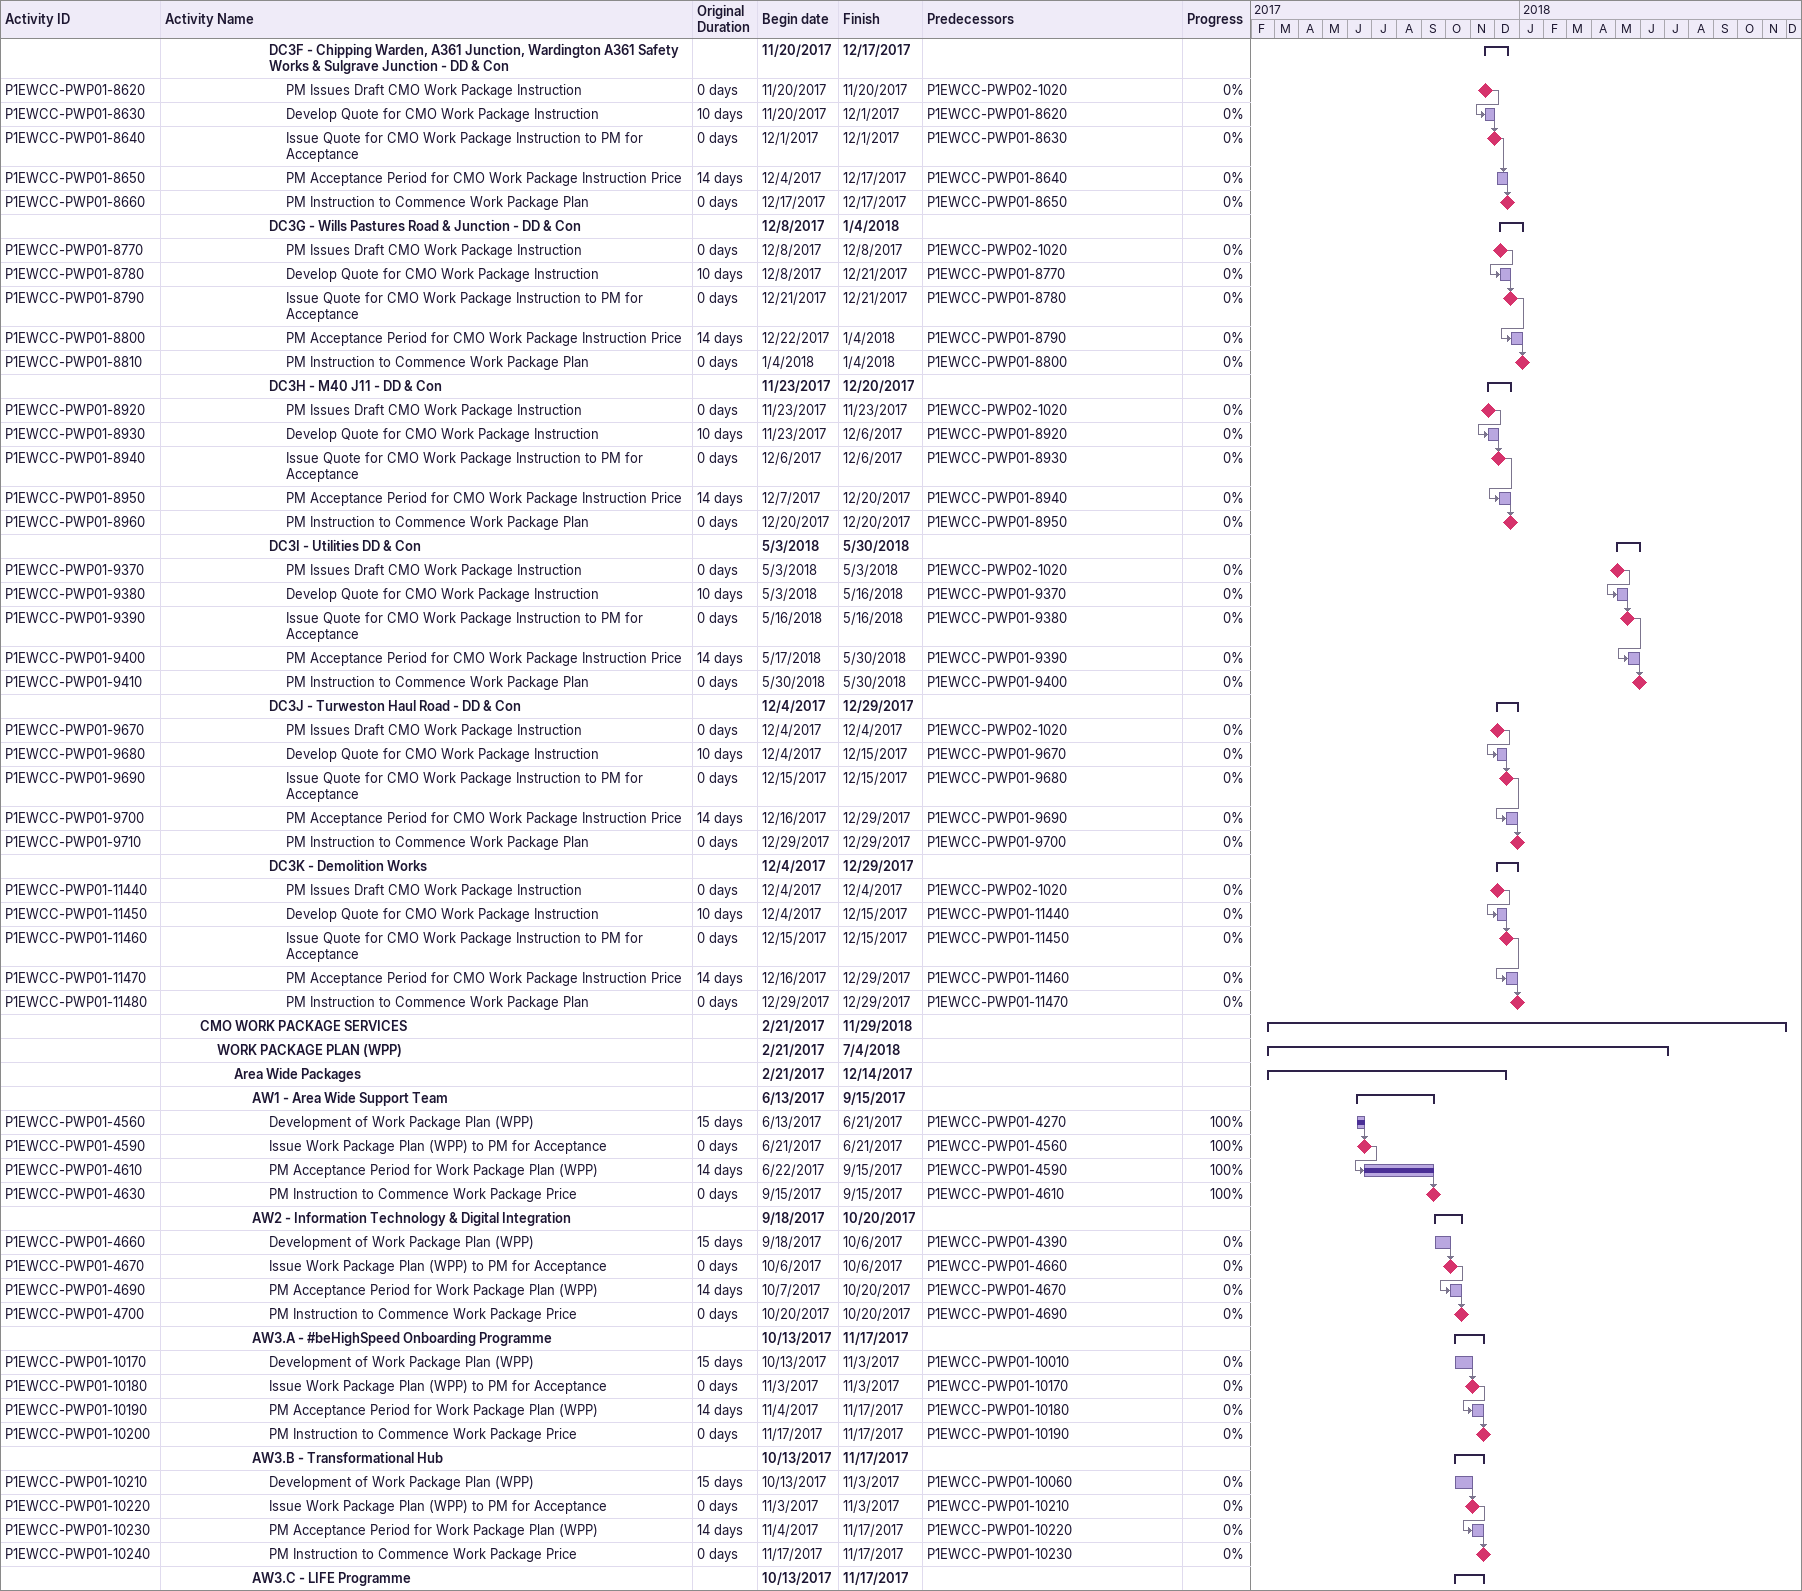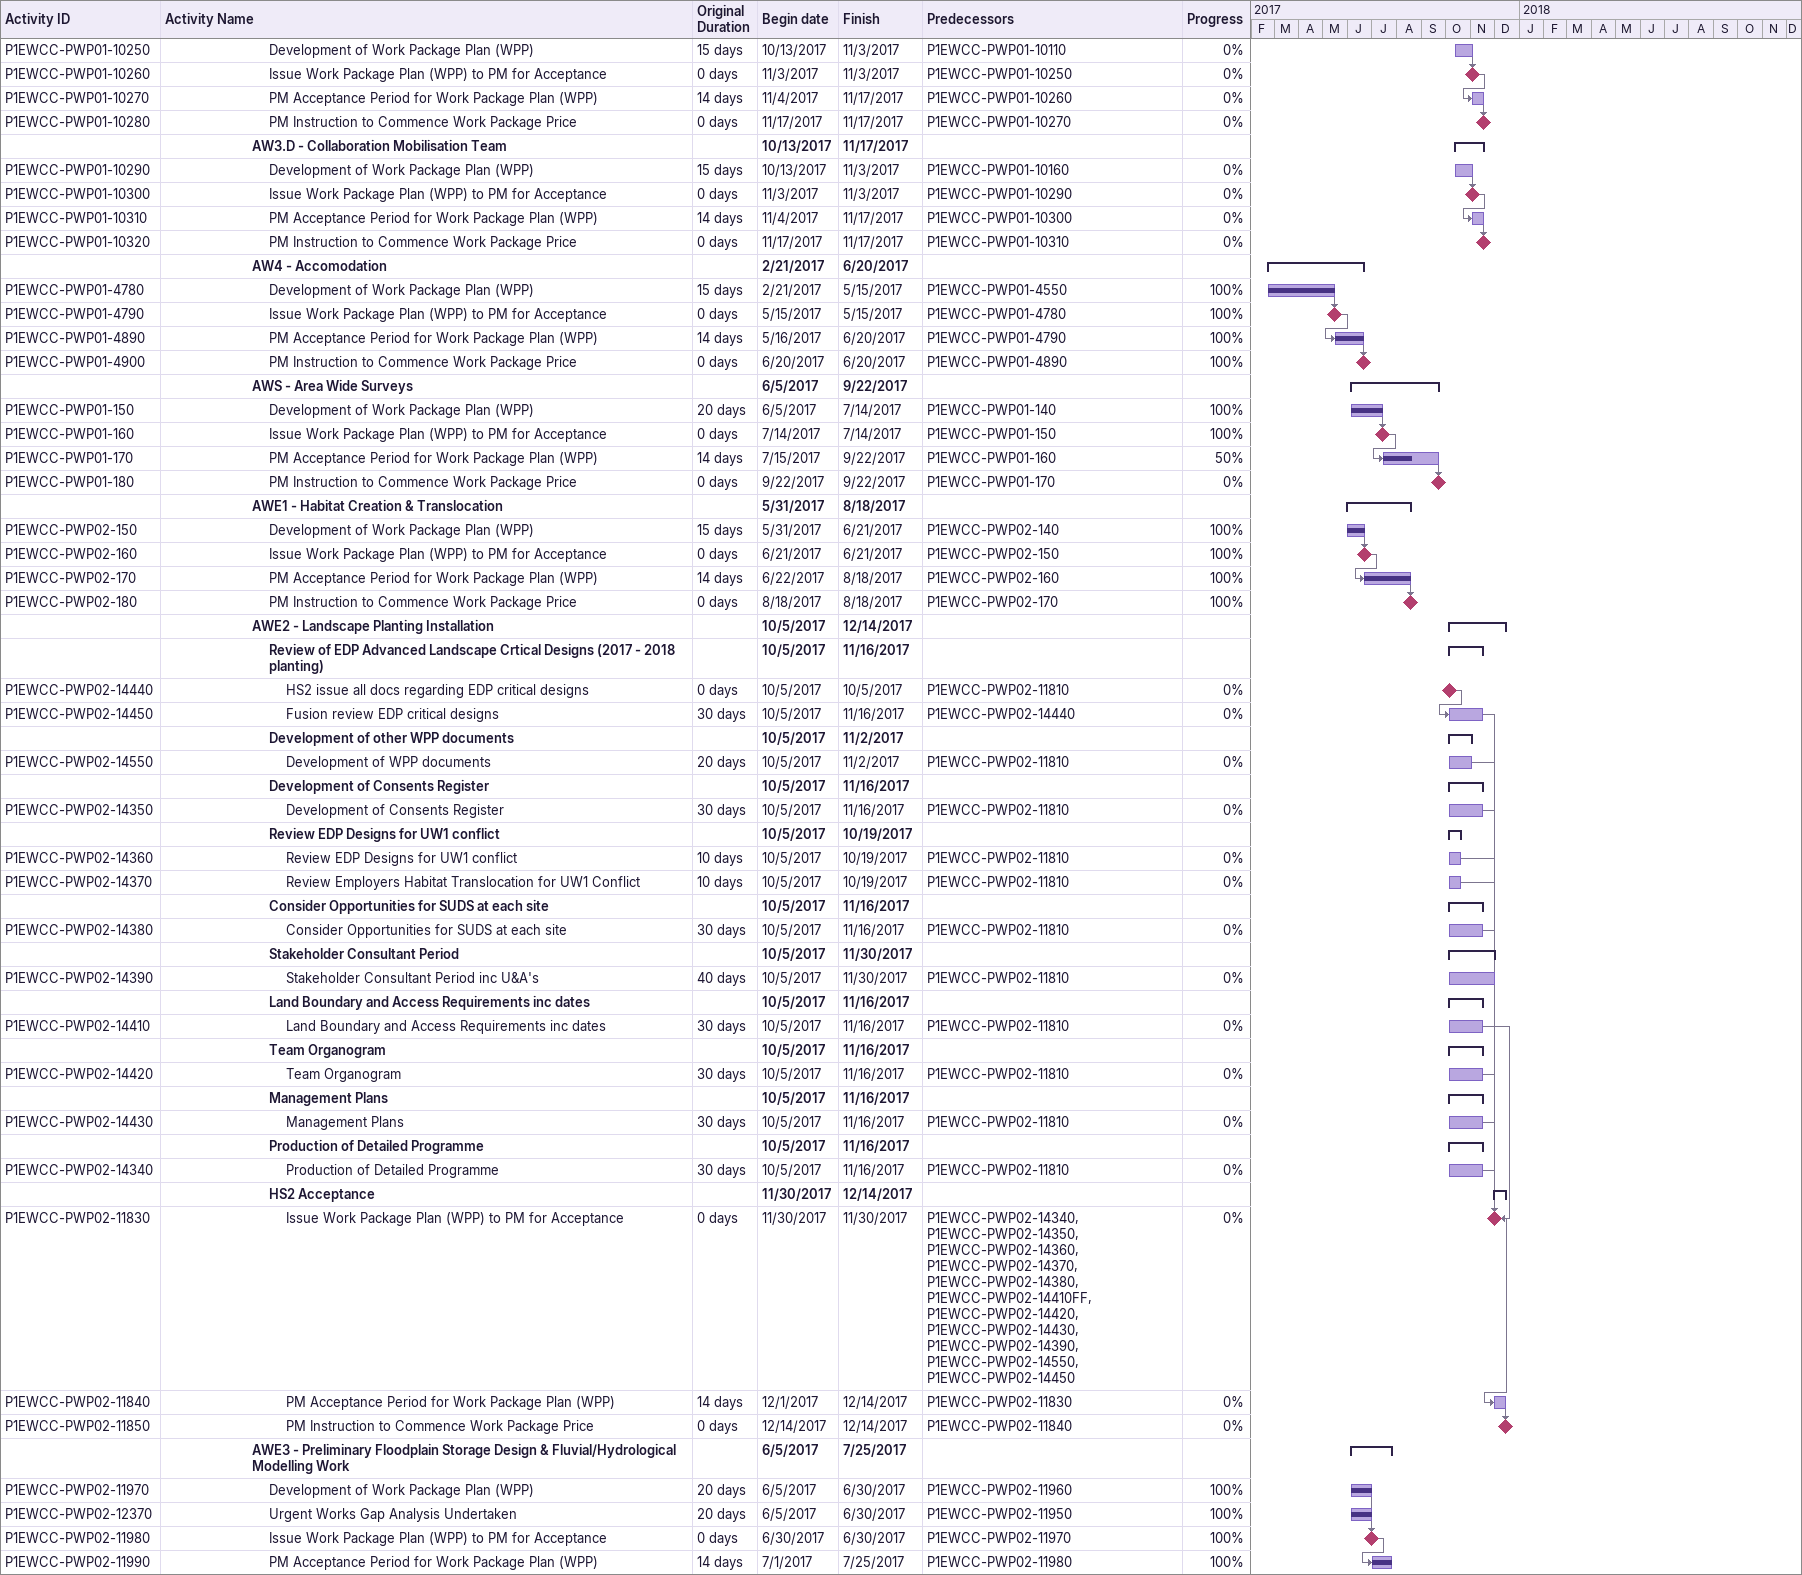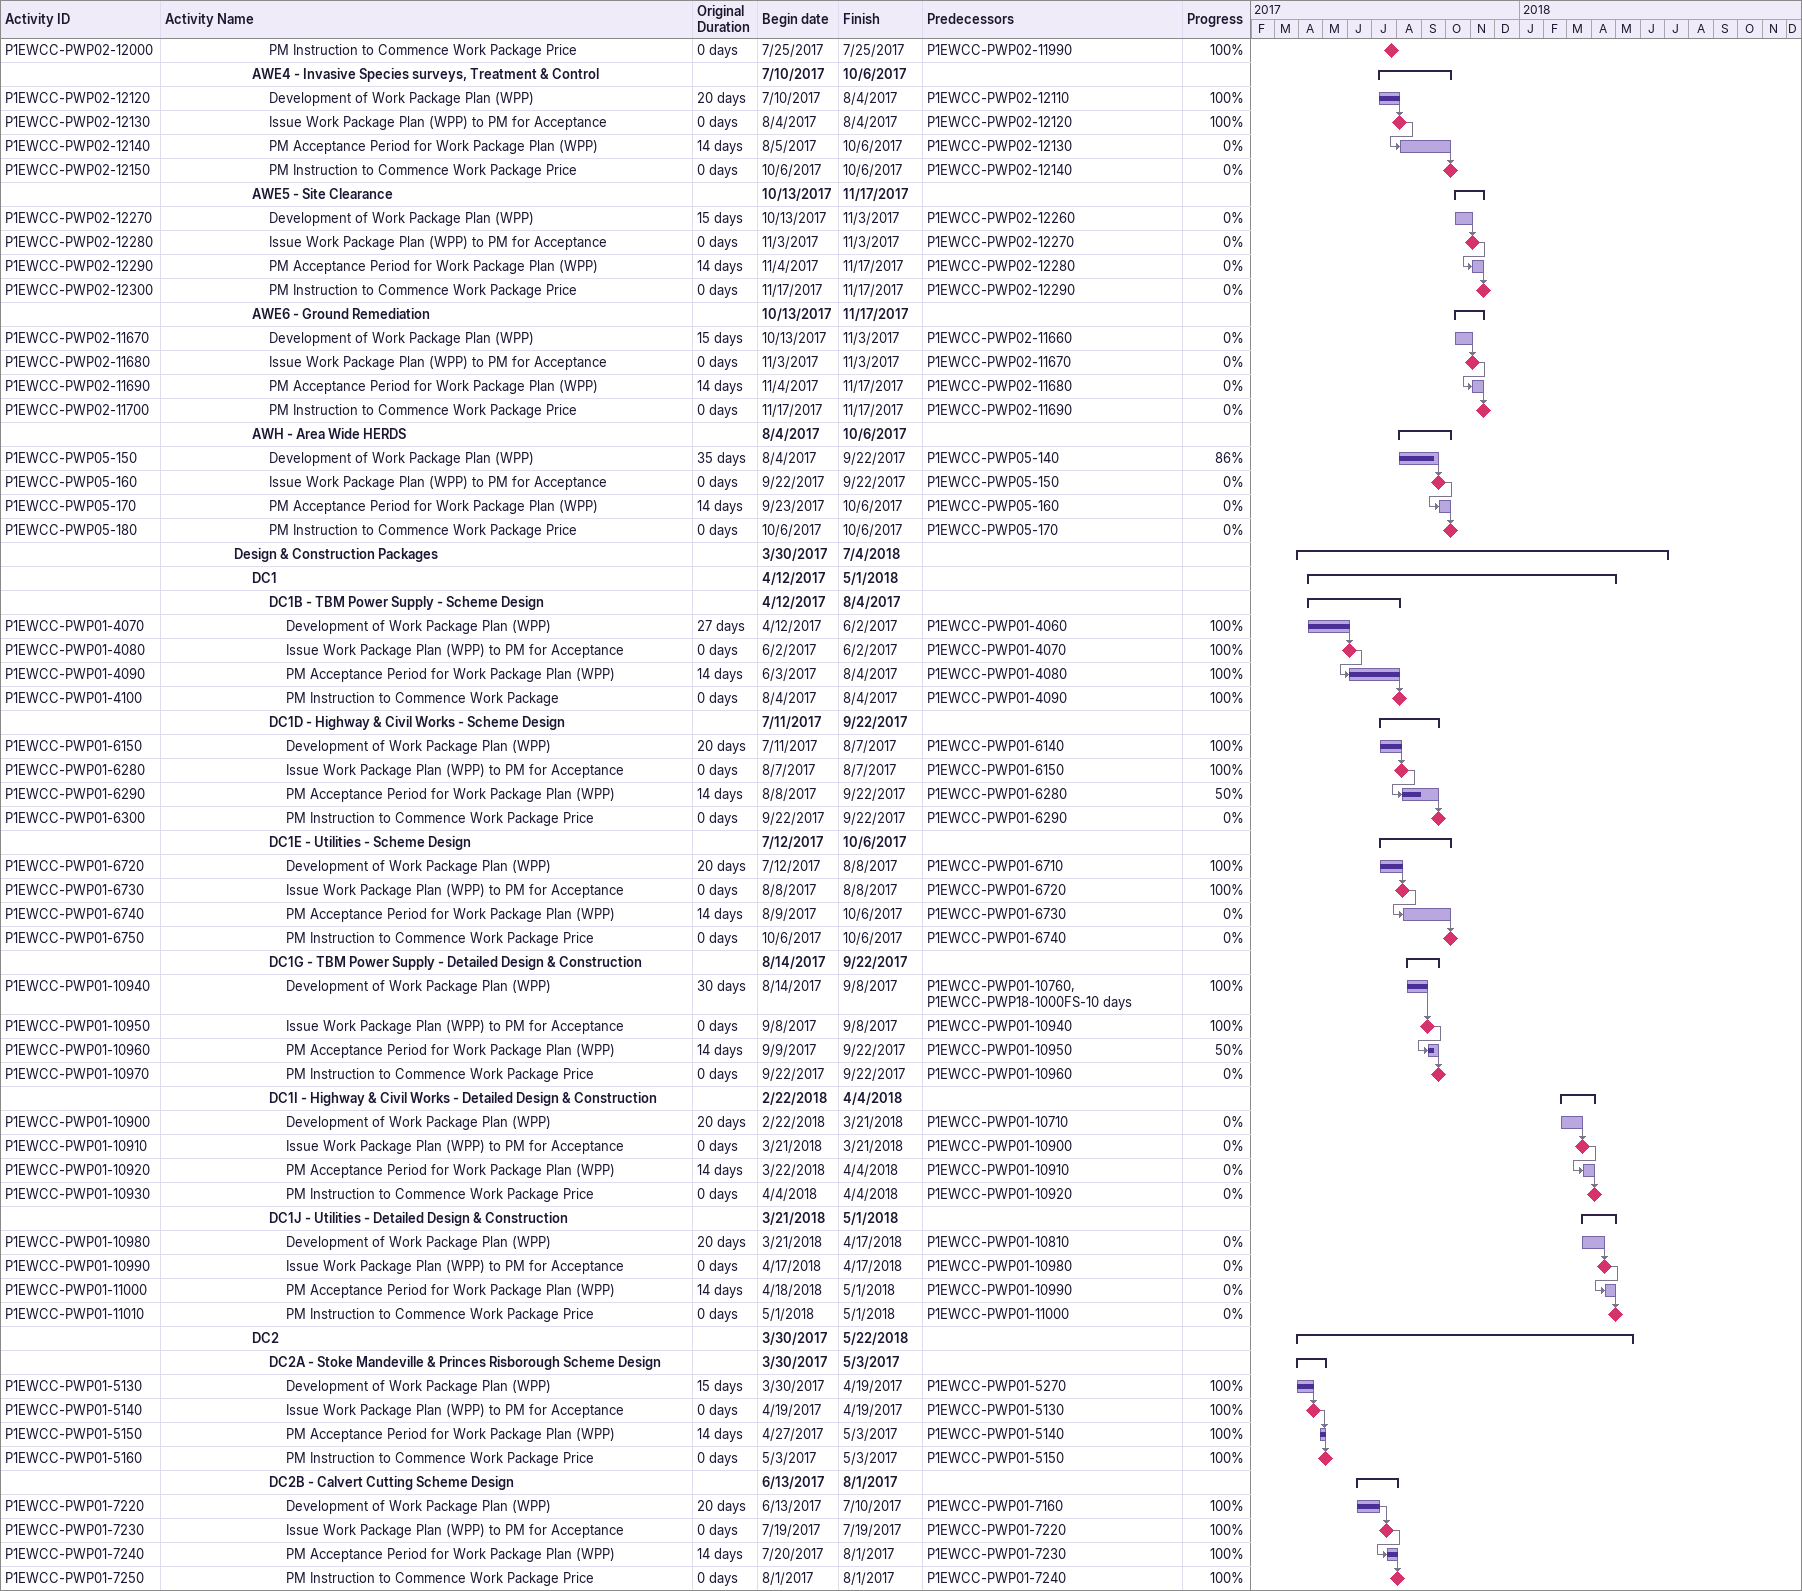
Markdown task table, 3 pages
| ID | Level | Task | Original duration | Start | Finish | Predecessors | % complete |
|---|---|---|---|---|---|---|---|
|  | 7 | **DC3F - Chipping Warden, A361 Junction, Wardington A361 Safety Works & Sulgrave Junction - DD & Con** |  | 2017-11-20 | 2017-12-17 |  |  |
| P1EWCC-PWP01-8620 | 8 | PM Issues Draft CMO Work Package Instruction | 0d | 2017-11-20 | 2017-11-20 | P1EWCC-PWP02-1020 | 0 |
| P1EWCC-PWP01-8630 | 8 | Develop Quote for CMO Work Package Instruction | 10d | 2017-11-20 | 2017-12-01 | P1EWCC-PWP01-8620 | 0 |
| P1EWCC-PWP01-8640 | 8 | Issue Quote for CMO Work Package Instruction to PM for Acceptance | 0d | 2017-12-01 | 2017-12-01 | P1EWCC-PWP01-8630 | 0 |
| P1EWCC-PWP01-8650 | 8 | PM Acceptance Period for CMO Work Package Instruction Price | 14d | 2017-12-04 | 2017-12-17 | P1EWCC-PWP01-8640 | 0 |
| P1EWCC-PWP01-8660 | 8 | PM Instruction to Commence Work Package Plan | 0d | 2017-12-17 | 2017-12-17 | P1EWCC-PWP01-8650 | 0 |
|  | 7 | **DC3G - Wills Pastures Road & Junction - DD & Con** |  | 2017-12-08 | 2018-01-04 |  |  |
| P1EWCC-PWP01-8770 | 8 | PM Issues Draft CMO Work Package Instruction | 0d | 2017-12-08 | 2017-12-08 | P1EWCC-PWP02-1020 | 0 |
| P1EWCC-PWP01-8780 | 8 | Develop Quote for CMO Work Package Instruction | 10d | 2017-12-08 | 2017-12-21 | P1EWCC-PWP01-8770 | 0 |
| P1EWCC-PWP01-8790 | 8 | Issue Quote for CMO Work Package Instruction to PM for Acceptance | 0d | 2017-12-21 | 2017-12-21 | P1EWCC-PWP01-8780 | 0 |
| P1EWCC-PWP01-8800 | 8 | PM Acceptance Period for CMO Work Package Instruction Price | 14d | 2017-12-22 | 2018-01-04 | P1EWCC-PWP01-8790 | 0 |
| P1EWCC-PWP01-8810 | 8 | PM Instruction to Commence Work Package Plan | 0d | 2018-01-04 | 2018-01-04 | P1EWCC-PWP01-8800 | 0 |
|  | 7 | **DC3H - M40 J11 - DD & Con** |  | 2017-11-23 | 2017-12-20 |  |  |
| P1EWCC-PWP01-8920 | 8 | PM Issues Draft CMO Work Package Instruction | 0d | 2017-11-23 | 2017-11-23 | P1EWCC-PWP02-1020 | 0 |
| P1EWCC-PWP01-8930 | 8 | Develop Quote for CMO Work Package Instruction | 10d | 2017-11-23 | 2017-12-06 | P1EWCC-PWP01-8920 | 0 |
| P1EWCC-PWP01-8940 | 8 | Issue Quote for CMO Work Package Instruction to PM for Acceptance | 0d | 2017-12-06 | 2017-12-06 | P1EWCC-PWP01-8930 | 0 |
| P1EWCC-PWP01-8950 | 8 | PM Acceptance Period for CMO Work Package Instruction Price | 14d | 2017-12-07 | 2017-12-20 | P1EWCC-PWP01-8940 | 0 |
| P1EWCC-PWP01-8960 | 8 | PM Instruction to Commence Work Package Plan | 0d | 2017-12-20 | 2017-12-20 | P1EWCC-PWP01-8950 | 0 |
|  | 7 | **DC3I - Utilities DD & Con** |  | 2018-05-03 | 2018-05-30 |  |  |
| P1EWCC-PWP01-9370 | 8 | PM Issues Draft CMO Work Package Instruction | 0d | 2018-05-03 | 2018-05-03 | P1EWCC-PWP02-1020 | 0 |
| P1EWCC-PWP01-9380 | 8 | Develop Quote for CMO Work Package Instruction | 10d | 2018-05-03 | 2018-05-16 | P1EWCC-PWP01-9370 | 0 |
| P1EWCC-PWP01-9390 | 8 | Issue Quote for CMO Work Package Instruction to PM for Acceptance | 0d | 2018-05-16 | 2018-05-16 | P1EWCC-PWP01-9380 | 0 |
| P1EWCC-PWP01-9400 | 8 | PM Acceptance Period for CMO Work Package Instruction Price | 14d | 2018-05-17 | 2018-05-30 | P1EWCC-PWP01-9390 | 0 |
| P1EWCC-PWP01-9410 | 8 | PM Instruction to Commence Work Package Plan | 0d | 2018-05-30 | 2018-05-30 | P1EWCC-PWP01-9400 | 0 |
|  | 7 | **DC3J - Turweston Haul Road - DD & Con** |  | 2017-12-04 | 2017-12-29 |  |  |
| P1EWCC-PWP01-9670 | 8 | PM Issues Draft CMO Work Package Instruction | 0d | 2017-12-04 | 2017-12-04 | P1EWCC-PWP02-1020 | 0 |
| P1EWCC-PWP01-9680 | 8 | Develop Quote for CMO Work Package Instruction | 10d | 2017-12-04 | 2017-12-15 | P1EWCC-PWP01-9670 | 0 |
| P1EWCC-PWP01-9690 | 8 | Issue Quote for CMO Work Package Instruction to PM for Acceptance | 0d | 2017-12-15 | 2017-12-15 | P1EWCC-PWP01-9680 | 0 |
| P1EWCC-PWP01-9700 | 8 | PM Acceptance Period for CMO Work Package Instruction Price | 14d | 2017-12-16 | 2017-12-29 | P1EWCC-PWP01-9690 | 0 |
| P1EWCC-PWP01-9710 | 8 | PM Instruction to Commence Work Package Plan | 0d | 2017-12-29 | 2017-12-29 | P1EWCC-PWP01-9700 | 0 |
|  | 7 | **DC3K - Demolition Works** |  | 2017-12-04 | 2017-12-29 |  |  |
| P1EWCC-PWP01-11440 | 8 | PM Issues Draft CMO Work Package Instruction | 0d | 2017-12-04 | 2017-12-04 | P1EWCC-PWP02-1020 | 0 |
| P1EWCC-PWP01-11450 | 8 | Develop Quote for CMO Work Package Instruction | 10d | 2017-12-04 | 2017-12-15 | P1EWCC-PWP01-11440 | 0 |
| P1EWCC-PWP01-11460 | 8 | Issue Quote for CMO Work Package Instruction to PM for Acceptance | 0d | 2017-12-15 | 2017-12-15 | P1EWCC-PWP01-11450 | 0 |
| P1EWCC-PWP01-11470 | 8 | PM Acceptance Period for CMO Work Package Instruction Price | 14d | 2017-12-16 | 2017-12-29 | P1EWCC-PWP01-11460 | 0 |
| P1EWCC-PWP01-11480 | 8 | PM Instruction to Commence Work Package Plan | 0d | 2017-12-29 | 2017-12-29 | P1EWCC-PWP01-11470 | 0 |
|  | 3 | **CMO WORK PACKAGE SERVICES** |  | 2017-02-21 | 2018-11-29 |  |  |
|  | 4 | **WORK PACKAGE PLAN (WPP)** |  | 2017-02-21 | 2018-07-04 |  |  |
|  | 5 | **Area Wide Packages** |  | 2017-02-21 | 2017-12-14 |  |  |
|  | 6 | **AW1 - Area Wide Support Team** |  | 2017-06-13 | 2017-09-15 |  |  |
| P1EWCC-PWP01-4560 | 7 | Development of Work Package Plan (WPP) | 15d | 2017-06-13 | 2017-06-21 | P1EWCC-PWP01-4270 | 100 |
| P1EWCC-PWP01-4590 | 7 | Issue Work Package Plan (WPP) to PM for Acceptance | 0d | 2017-06-21 | 2017-06-21 | P1EWCC-PWP01-4560 | 100 |
| P1EWCC-PWP01-4610 | 7 | PM Acceptance Period for Work Package Plan (WPP) | 14d | 2017-06-22 | 2017-09-15 | P1EWCC-PWP01-4590 | 100 |
| P1EWCC-PWP01-4630 | 7 | PM Instruction to Commence Work Package Price | 0d | 2017-09-15 | 2017-09-15 | P1EWCC-PWP01-4610 | 100 |
|  | 6 | **AW2 - Information Technology & Digital Integration** |  | 2017-09-18 | 2017-10-20 |  |  |
| P1EWCC-PWP01-4660 | 7 | Development of Work Package Plan (WPP) | 15d | 2017-09-18 | 2017-10-06 | P1EWCC-PWP01-4390 | 0 |
| P1EWCC-PWP01-4670 | 7 | Issue Work Package Plan (WPP) to PM for Acceptance | 0d | 2017-10-06 | 2017-10-06 | P1EWCC-PWP01-4660 | 0 |
| P1EWCC-PWP01-4690 | 7 | PM Acceptance Period for Work Package Plan (WPP) | 14d | 2017-10-07 | 2017-10-20 | P1EWCC-PWP01-4670 | 0 |
| P1EWCC-PWP01-4700 | 7 | PM Instruction to Commence Work Package Price | 0d | 2017-10-20 | 2017-10-20 | P1EWCC-PWP01-4690 | 0 |
|  | 6 | **AW3.A - #beHighSpeed Onboarding Programme** |  | 2017-10-13 | 2017-11-17 |  |  |
| P1EWCC-PWP01-10170 | 7 | Development of Work Package Plan (WPP) | 15d | 2017-10-13 | 2017-11-03 | P1EWCC-PWP01-10010 | 0 |
| P1EWCC-PWP01-10180 | 7 | Issue Work Package Plan (WPP) to PM for Acceptance | 0d | 2017-11-03 | 2017-11-03 | P1EWCC-PWP01-10170 | 0 |
| P1EWCC-PWP01-10190 | 7 | PM Acceptance Period for Work Package Plan (WPP) | 14d | 2017-11-04 | 2017-11-17 | P1EWCC-PWP01-10180 | 0 |
| P1EWCC-PWP01-10200 | 7 | PM Instruction to Commence Work Package Price | 0d | 2017-11-17 | 2017-11-17 | P1EWCC-PWP01-10190 | 0 |
|  | 6 | **AW3.B - Transformational Hub** |  | 2017-10-13 | 2017-11-17 |  |  |
| P1EWCC-PWP01-10210 | 7 | Development of Work Package Plan (WPP) | 15d | 2017-10-13 | 2017-11-03 | P1EWCC-PWP01-10060 | 0 |
| P1EWCC-PWP01-10220 | 7 | Issue Work Package Plan (WPP) to PM for Acceptance | 0d | 2017-11-03 | 2017-11-03 | P1EWCC-PWP01-10210 | 0 |
| P1EWCC-PWP01-10230 | 7 | PM Acceptance Period for Work Package Plan (WPP) | 14d | 2017-11-04 | 2017-11-17 | P1EWCC-PWP01-10220 | 0 |
| P1EWCC-PWP01-10240 | 7 | PM Instruction to Commence Work Package Price | 0d | 2017-11-17 | 2017-11-17 | P1EWCC-PWP01-10230 | 0 |
|  | 6 | **AW3.C - LIFE Programme** |  | 2017-10-13 | 2017-11-17 |  |  |
| P1EWCC-PWP01-10250 | 7 | Development of Work Package Plan (WPP) | 15d | 2017-10-13 | 2017-11-03 | P1EWCC-PWP01-10110 | 0 |
| P1EWCC-PWP01-10260 | 7 | Issue Work Package Plan (WPP) to PM for Acceptance | 0d | 2017-11-03 | 2017-11-03 | P1EWCC-PWP01-10250 | 0 |
| P1EWCC-PWP01-10270 | 7 | PM Acceptance Period for Work Package Plan (WPP) | 14d | 2017-11-04 | 2017-11-17 | P1EWCC-PWP01-10260 | 0 |
| P1EWCC-PWP01-10280 | 7 | PM Instruction to Commence Work Package Price | 0d | 2017-11-17 | 2017-11-17 | P1EWCC-PWP01-10270 | 0 |
|  | 6 | **AW3.D - Collaboration Mobilisation Team** |  | 2017-10-13 | 2017-11-17 |  |  |
| P1EWCC-PWP01-10290 | 7 | Development of Work Package Plan (WPP) | 15d | 2017-10-13 | 2017-11-03 | P1EWCC-PWP01-10160 | 0 |
| P1EWCC-PWP01-10300 | 7 | Issue Work Package Plan (WPP) to PM for Acceptance | 0d | 2017-11-03 | 2017-11-03 | P1EWCC-PWP01-10290 | 0 |
| P1EWCC-PWP01-10310 | 7 | PM Acceptance Period for Work Package Plan (WPP) | 14d | 2017-11-04 | 2017-11-17 | P1EWCC-PWP01-10300 | 0 |
| P1EWCC-PWP01-10320 | 7 | PM Instruction to Commence Work Package Price | 0d | 2017-11-17 | 2017-11-17 | P1EWCC-PWP01-10310 | 0 |
|  | 6 | **AW4 - Accomodation** |  | 2017-02-21 | 2017-06-20 |  |  |
| P1EWCC-PWP01-4780 | 7 | Development of Work Package Plan (WPP) | 15d | 2017-02-21 | 2017-05-15 | P1EWCC-PWP01-4550 | 100 |
| P1EWCC-PWP01-4790 | 7 | Issue Work Package Plan (WPP) to PM for Acceptance | 0d | 2017-05-15 | 2017-05-15 | P1EWCC-PWP01-4780 | 100 |
| P1EWCC-PWP01-4890 | 7 | PM Acceptance Period for Work Package Plan (WPP) | 14d | 2017-05-16 | 2017-06-20 | P1EWCC-PWP01-4790 | 100 |
| P1EWCC-PWP01-4900 | 7 | PM Instruction to Commence Work Package Price | 0d | 2017-06-20 | 2017-06-20 | P1EWCC-PWP01-4890 | 100 |
|  | 6 | **AWS - Area Wide Surveys** |  | 2017-06-05 | 2017-09-22 |  |  |
| P1EWCC-PWP01-150 | 7 | Development of Work Package Plan (WPP) | 20d | 2017-06-05 | 2017-07-14 | P1EWCC-PWP01-140 | 100 |
| P1EWCC-PWP01-160 | 7 | Issue Work Package Plan (WPP) to PM for Acceptance | 0d | 2017-07-14 | 2017-07-14 | P1EWCC-PWP01-150 | 100 |
| P1EWCC-PWP01-170 | 7 | PM Acceptance Period for Work Package Plan (WPP) | 14d | 2017-07-15 | 2017-09-22 | P1EWCC-PWP01-160 | 50 |
| P1EWCC-PWP01-180 | 7 | PM Instruction to Commence Work Package Price | 0d | 2017-09-22 | 2017-09-22 | P1EWCC-PWP01-170 | 0 |
|  | 6 | **AWE1 - Habitat Creation & Translocation** |  | 2017-05-31 | 2017-08-18 |  |  |
| P1EWCC-PWP02-150 | 7 | Development of Work Package Plan (WPP) | 15d | 2017-05-31 | 2017-06-21 | P1EWCC-PWP02-140 | 100 |
| P1EWCC-PWP02-160 | 7 | Issue Work Package Plan (WPP) to PM for Acceptance | 0d | 2017-06-21 | 2017-06-21 | P1EWCC-PWP02-150 | 100 |
| P1EWCC-PWP02-170 | 7 | PM Acceptance Period for Work Package Plan (WPP) | 14d | 2017-06-22 | 2017-08-18 | P1EWCC-PWP02-160 | 100 |
| P1EWCC-PWP02-180 | 7 | PM Instruction to Commence Work Package Price | 0d | 2017-08-18 | 2017-08-18 | P1EWCC-PWP02-170 | 100 |
|  | 6 | **AWE2 - Landscape Planting Installation** |  | 2017-10-05 | 2017-12-14 |  |  |
|  | 7 | **Review of EDP Advanced Landscape Crtical Designs (2017 - 2018 planting)** |  | 2017-10-05 | 2017-11-16 |  |  |
| P1EWCC-PWP02-14440 | 8 | HS2 issue all docs regarding EDP critical designs | 0d | 2017-10-05 | 2017-10-05 | P1EWCC-PWP02-11810 | 0 |
| P1EWCC-PWP02-14450 | 8 | Fusion review EDP critical designs | 30d | 2017-10-05 | 2017-11-16 | P1EWCC-PWP02-14440 | 0 |
|  | 7 | **Development of other WPP documents** |  | 2017-10-05 | 2017-11-02 |  |  |
| P1EWCC-PWP02-14550 | 8 | Development of WPP documents | 20d | 2017-10-05 | 2017-11-02 | P1EWCC-PWP02-11810 | 0 |
|  | 7 | **Development of Consents Register** |  | 2017-10-05 | 2017-11-16 |  |  |
| P1EWCC-PWP02-14350 | 8 | Development of Consents Register | 30d | 2017-10-05 | 2017-11-16 | P1EWCC-PWP02-11810 | 0 |
|  | 7 | **Review EDP Designs for UW1 conflict** |  | 2017-10-05 | 2017-10-19 |  |  |
| P1EWCC-PWP02-14360 | 8 | Review EDP Designs for UW1 conflict | 10d | 2017-10-05 | 2017-10-19 | P1EWCC-PWP02-11810 | 0 |
| P1EWCC-PWP02-14370 | 8 | Review Employers Habitat Translocation for UW1 Conflict | 10d | 2017-10-05 | 2017-10-19 | P1EWCC-PWP02-11810 | 0 |
|  | 7 | **Consider Opportunities for SUDS at each site** |  | 2017-10-05 | 2017-11-16 |  |  |
| P1EWCC-PWP02-14380 | 8 | Consider Opportunities for SUDS at each site | 30d | 2017-10-05 | 2017-11-16 | P1EWCC-PWP02-11810 | 0 |
|  | 7 | **Stakeholder Consultant Period** |  | 2017-10-05 | 2017-11-30 |  |  |
| P1EWCC-PWP02-14390 | 8 | Stakeholder Consultant Period inc U&A's | 40d | 2017-10-05 | 2017-11-30 | P1EWCC-PWP02-11810 | 0 |
|  | 7 | **Land Boundary and Access Requirements inc dates** |  | 2017-10-05 | 2017-11-16 |  |  |
| P1EWCC-PWP02-14410 | 8 | Land Boundary and Access Requirements inc dates | 30d | 2017-10-05 | 2017-11-16 | P1EWCC-PWP02-11810 | 0 |
|  | 7 | **Team Organogram** |  | 2017-10-05 | 2017-11-16 |  |  |
| P1EWCC-PWP02-14420 | 8 | Team Organogram | 30d | 2017-10-05 | 2017-11-16 | P1EWCC-PWP02-11810 | 0 |
|  | 7 | **Management Plans** |  | 2017-10-05 | 2017-11-16 |  |  |
| P1EWCC-PWP02-14430 | 8 | Management Plans | 30d | 2017-10-05 | 2017-11-16 | P1EWCC-PWP02-11810 | 0 |
|  | 7 | **Production of Detailed Programme** |  | 2017-10-05 | 2017-11-16 |  |  |
| P1EWCC-PWP02-14340 | 8 | Production of Detailed Programme | 30d | 2017-10-05 | 2017-11-16 | P1EWCC-PWP02-11810 | 0 |
|  | 7 | **HS2 Acceptance** |  | 2017-11-30 | 2017-12-14 |  |  |
| P1EWCC-PWP02-11830 | 8 | Issue Work Package Plan (WPP) to PM for Acceptance | 0d | 2017-11-30 | 2017-11-30 | P1EWCC-PWP02-14340, P1EWCC-PWP02-14350, P1EWCC-PWP02-14360, P1EWCC-PWP02-14370, P1EWCC-PWP02-14380, P1EWCC-PWP02-14410FF, P1EWCC-PWP02-14420, P1EWCC-PWP02-14430, P1EWCC-PWP02-14390, P1EWCC-PWP02-14550, P1EWCC-PWP02-14450 | 0 |
| P1EWCC-PWP02-11840 | 8 | PM Acceptance Period for Work Package Plan (WPP) | 14d | 2017-12-01 | 2017-12-14 | P1EWCC-PWP02-11830 | 0 |
| P1EWCC-PWP02-11850 | 8 | PM Instruction to Commence Work Package Price | 0d | 2017-12-14 | 2017-12-14 | P1EWCC-PWP02-11840 | 0 |
|  | 6 | **AWE3 - Preliminary Floodplain Storage Design & Fluvial/Hydrological Modelling Work** |  | 2017-06-05 | 2017-07-25 |  |  |
| P1EWCC-PWP02-11970 | 7 | Development of Work Package Plan (WPP) | 20d | 2017-06-05 | 2017-06-30 | P1EWCC-PWP02-11960 | 100 |
| P1EWCC-PWP02-12370 | 7 | Urgent Works Gap Analysis Undertaken | 20d | 2017-06-05 | 2017-06-30 | P1EWCC-PWP02-11950 | 100 |
| P1EWCC-PWP02-11980 | 7 | Issue Work Package Plan (WPP) to PM for Acceptance | 0d | 2017-06-30 | 2017-06-30 | P1EWCC-PWP02-11970 | 100 |
| P1EWCC-PWP02-11990 | 7 | PM Acceptance Period for Work Package Plan (WPP) | 14d | 2017-07-01 | 2017-07-25 | P1EWCC-PWP02-11980 | 100 |
| P1EWCC-PWP02-12000 | 7 | PM Instruction to Commence Work Package Price | 0d | 2017-07-25 | 2017-07-25 | P1EWCC-PWP02-11990 | 100 |
|  | 6 | **AWE4 - Invasive Species surveys, Treatment & Control** |  | 2017-07-10 | 2017-10-06 |  |  |
| P1EWCC-PWP02-12120 | 7 | Development of Work Package Plan (WPP) | 20d | 2017-07-10 | 2017-08-04 | P1EWCC-PWP02-12110 | 100 |
| P1EWCC-PWP02-12130 | 7 | Issue Work Package Plan (WPP) to PM for Acceptance | 0d | 2017-08-04 | 2017-08-04 | P1EWCC-PWP02-12120 | 100 |
| P1EWCC-PWP02-12140 | 7 | PM Acceptance Period for Work Package Plan (WPP) | 14d | 2017-08-05 | 2017-10-06 | P1EWCC-PWP02-12130 | 0 |
| P1EWCC-PWP02-12150 | 7 | PM Instruction to Commence Work Package Price | 0d | 2017-10-06 | 2017-10-06 | P1EWCC-PWP02-12140 | 0 |
|  | 6 | **AWE5 - Site Clearance** |  | 2017-10-13 | 2017-11-17 |  |  |
| P1EWCC-PWP02-12270 | 7 | Development of Work Package Plan (WPP) | 15d | 2017-10-13 | 2017-11-03 | P1EWCC-PWP02-12260 | 0 |
| P1EWCC-PWP02-12280 | 7 | Issue Work Package Plan (WPP) to PM for Acceptance | 0d | 2017-11-03 | 2017-11-03 | P1EWCC-PWP02-12270 | 0 |
| P1EWCC-PWP02-12290 | 7 | PM Acceptance Period for Work Package Plan (WPP) | 14d | 2017-11-04 | 2017-11-17 | P1EWCC-PWP02-12280 | 0 |
| P1EWCC-PWP02-12300 | 7 | PM Instruction to Commence Work Package Price | 0d | 2017-11-17 | 2017-11-17 | P1EWCC-PWP02-12290 | 0 |
|  | 6 | **AWE6 - Ground Remediation** |  | 2017-10-13 | 2017-11-17 |  |  |
| P1EWCC-PWP02-11670 | 7 | Development of Work Package Plan (WPP) | 15d | 2017-10-13 | 2017-11-03 | P1EWCC-PWP02-11660 | 0 |
| P1EWCC-PWP02-11680 | 7 | Issue Work Package Plan (WPP) to PM for Acceptance | 0d | 2017-11-03 | 2017-11-03 | P1EWCC-PWP02-11670 | 0 |
| P1EWCC-PWP02-11690 | 7 | PM Acceptance Period for Work Package Plan (WPP) | 14d | 2017-11-04 | 2017-11-17 | P1EWCC-PWP02-11680 | 0 |
| P1EWCC-PWP02-11700 | 7 | PM Instruction to Commence Work Package Price | 0d | 2017-11-17 | 2017-11-17 | P1EWCC-PWP02-11690 | 0 |
|  | 6 | **AWH - Area Wide HERDS** |  | 2017-08-04 | 2017-10-06 |  |  |
| P1EWCC-PWP05-150 | 7 | Development of Work Package Plan (WPP) | 35d | 2017-08-04 | 2017-09-22 | P1EWCC-PWP05-140 | 86 |
| P1EWCC-PWP05-160 | 7 | Issue Work Package Plan (WPP) to PM for Acceptance | 0d | 2017-09-22 | 2017-09-22 | P1EWCC-PWP05-150 | 0 |
| P1EWCC-PWP05-170 | 7 | PM Acceptance Period for Work Package Plan (WPP) | 14d | 2017-09-23 | 2017-10-06 | P1EWCC-PWP05-160 | 0 |
| P1EWCC-PWP05-180 | 7 | PM Instruction to Commence Work Package Price | 0d | 2017-10-06 | 2017-10-06 | P1EWCC-PWP05-170 | 0 |
|  | 5 | **Design & Construction Packages** |  | 2017-03-30 | 2018-07-04 |  |  |
|  | 6 | **DC1** |  | 2017-04-12 | 2018-05-01 |  |  |
|  | 7 | **DC1B - TBM Power Supply - Scheme Design** |  | 2017-04-12 | 2017-08-04 |  |  |
| P1EWCC-PWP01-4070 | 8 | Development of Work Package Plan (WPP) | 27d | 2017-04-12 | 2017-06-02 | P1EWCC-PWP01-4060 | 100 |
| P1EWCC-PWP01-4080 | 8 | Issue Work Package Plan (WPP) to PM for Acceptance | 0d | 2017-06-02 | 2017-06-02 | P1EWCC-PWP01-4070 | 100 |
| P1EWCC-PWP01-4090 | 8 | PM Acceptance Period for Work Package Plan (WPP) | 14d | 2017-06-03 | 2017-08-04 | P1EWCC-PWP01-4080 | 100 |
| P1EWCC-PWP01-4100 | 8 | PM Instruction to Commence Work Package | 0d | 2017-08-04 | 2017-08-04 | P1EWCC-PWP01-4090 | 100 |
|  | 7 | **DC1D - Highway & Civil Works - Scheme Design** |  | 2017-07-11 | 2017-09-22 |  |  |
| P1EWCC-PWP01-6150 | 8 | Development of Work Package Plan (WPP) | 20d | 2017-07-11 | 2017-08-07 | P1EWCC-PWP01-6140 | 100 |
| P1EWCC-PWP01-6280 | 8 | Issue Work Package Plan (WPP) to PM for Acceptance | 0d | 2017-08-07 | 2017-08-07 | P1EWCC-PWP01-6150 | 100 |
| P1EWCC-PWP01-6290 | 8 | PM Acceptance Period for Work Package Plan (WPP) | 14d | 2017-08-08 | 2017-09-22 | P1EWCC-PWP01-6280 | 50 |
| P1EWCC-PWP01-6300 | 8 | PM Instruction to Commence Work Package Price | 0d | 2017-09-22 | 2017-09-22 | P1EWCC-PWP01-6290 | 0 |
|  | 7 | **DC1E - Utilities - Scheme Design** |  | 2017-07-12 | 2017-10-06 |  |  |
| P1EWCC-PWP01-6720 | 8 | Development of Work Package Plan (WPP) | 20d | 2017-07-12 | 2017-08-08 | P1EWCC-PWP01-6710 | 100 |
| P1EWCC-PWP01-6730 | 8 | Issue Work Package Plan (WPP) to PM for Acceptance | 0d | 2017-08-08 | 2017-08-08 | P1EWCC-PWP01-6720 | 100 |
| P1EWCC-PWP01-6740 | 8 | PM Acceptance Period for Work Package Plan (WPP) | 14d | 2017-08-09 | 2017-10-06 | P1EWCC-PWP01-6730 | 0 |
| P1EWCC-PWP01-6750 | 8 | PM Instruction to Commence Work Package Price | 0d | 2017-10-06 | 2017-10-06 | P1EWCC-PWP01-6740 | 0 |
|  | 7 | **DC1G - TBM Power Supply - Detailed Design & Construction** |  | 2017-08-14 | 2017-09-22 |  |  |
| P1EWCC-PWP01-10940 | 8 | Development of Work Package Plan (WPP) | 30d | 2017-08-14 | 2017-09-08 | P1EWCC-PWP01-10760, P1EWCC-PWP18-1000FS-10d | 100 |
| P1EWCC-PWP01-10950 | 8 | Issue Work Package Plan (WPP) to PM for Acceptance | 0d | 2017-09-08 | 2017-09-08 | P1EWCC-PWP01-10940 | 100 |
| P1EWCC-PWP01-10960 | 8 | PM Acceptance Period for Work Package Plan (WPP) | 14d | 2017-09-09 | 2017-09-22 | P1EWCC-PWP01-10950 | 50 |
| P1EWCC-PWP01-10970 | 8 | PM Instruction to Commence Work Package Price | 0d | 2017-09-22 | 2017-09-22 | P1EWCC-PWP01-10960 | 0 |
|  | 7 | **DC1I - Highway & Civil Works - Detailed Design & Construction** |  | 2018-02-22 | 2018-04-04 |  |  |
| P1EWCC-PWP01-10900 | 8 | Development of Work Package Plan (WPP) | 20d | 2018-02-22 | 2018-03-21 | P1EWCC-PWP01-10710 | 0 |
| P1EWCC-PWP01-10910 | 8 | Issue Work Package Plan (WPP) to PM for Acceptance | 0d | 2018-03-21 | 2018-03-21 | P1EWCC-PWP01-10900 | 0 |
| P1EWCC-PWP01-10920 | 8 | PM Acceptance Period for Work Package Plan (WPP) | 14d | 2018-03-22 | 2018-04-04 | P1EWCC-PWP01-10910 | 0 |
| P1EWCC-PWP01-10930 | 8 | PM Instruction to Commence Work Package Price | 0d | 2018-04-04 | 2018-04-04 | P1EWCC-PWP01-10920 | 0 |
|  | 7 | **DC1J - Utilities - Detailed Design & Construction** |  | 2018-03-21 | 2018-05-01 |  |  |
| P1EWCC-PWP01-10980 | 8 | Development of Work Package Plan (WPP) | 20d | 2018-03-21 | 2018-04-17 | P1EWCC-PWP01-10810 | 0 |
| P1EWCC-PWP01-10990 | 8 | Issue Work Package Plan (WPP) to PM for Acceptance | 0d | 2018-04-17 | 2018-04-17 | P1EWCC-PWP01-10980 | 0 |
| P1EWCC-PWP01-11000 | 8 | PM Acceptance Period for Work Package Plan (WPP) | 14d | 2018-04-18 | 2018-05-01 | P1EWCC-PWP01-10990 | 0 |
| P1EWCC-PWP01-11010 | 8 | PM Instruction to Commence Work Package Price | 0d | 2018-05-01 | 2018-05-01 | P1EWCC-PWP01-11000 | 0 |
|  | 6 | **DC2** |  | 2017-03-30 | 2018-05-22 |  |  |
|  | 7 | **DC2A - Stoke Mandeville & Princes Risborough Scheme Design** |  | 2017-03-30 | 2017-05-03 |  |  |
| P1EWCC-PWP01-5130 | 8 | Development of Work Package Plan (WPP) | 15d | 2017-03-30 | 2017-04-19 | P1EWCC-PWP01-5270 | 100 |
| P1EWCC-PWP01-5140 | 8 | Issue Work Package Plan (WPP) to PM for Acceptance | 0d | 2017-04-19 | 2017-04-19 | P1EWCC-PWP01-5130 | 100 |
| P1EWCC-PWP01-5150 | 8 | PM Acceptance Period for Work Package Plan (WPP) | 14d | 2017-04-27 | 2017-05-03 | P1EWCC-PWP01-5140 | 100 |
| P1EWCC-PWP01-5160 | 8 | PM Instruction to Commence Work Package Price | 0d | 2017-05-03 | 2017-05-03 | P1EWCC-PWP01-5150 | 100 |
|  | 7 | **DC2B - Calvert Cutting Scheme Design** |  | 2017-06-13 | 2017-08-01 |  |  |
| P1EWCC-PWP01-7220 | 8 | Development of Work Package Plan (WPP) | 20d | 2017-06-13 | 2017-07-10 | P1EWCC-PWP01-7160 | 100 |
| P1EWCC-PWP01-7230 | 8 | Issue Work Package Plan (WPP) to PM for Acceptance | 0d | 2017-07-19 | 2017-07-19 | P1EWCC-PWP01-7220 | 100 |
| P1EWCC-PWP01-7240 | 8 | PM Acceptance Period for Work Package Plan (WPP) | 14d | 2017-07-20 | 2017-08-01 | P1EWCC-PWP01-7230 | 100 |
| P1EWCC-PWP01-7250 | 8 | PM Instruction to Commence Work Package Price | 0d | 2017-08-01 | 2017-08-01 | P1EWCC-PWP01-7240 | 100 |
